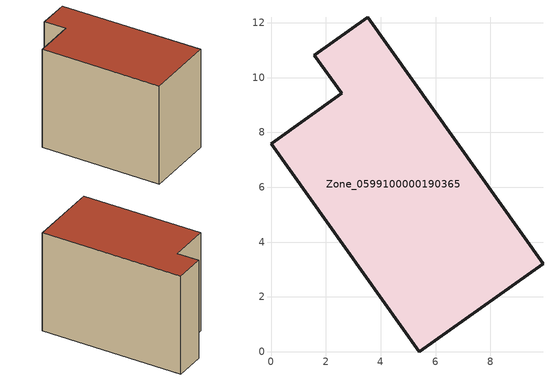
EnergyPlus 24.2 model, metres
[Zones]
Zone_0599100000190365
 floor ground (C_G): 3.52,12.2 9.92,3.22 5.41,0 0,7.6 2.57,9.44 1.58,10.81 z0
 wall outside (C_F): 5.41,0 9.92,3.22 3.52,12.2 1.58,10.81 2.57,9.44 0,7.6 5.41,0 z0:7.89
 roof outside (C_R): 9.92,3.22 3.52,12.2 1.58,10.81 2.57,9.44 0,7.6 5.41,0 z7.89
[BUILDING]
Pand.0599100000190365: North Axis=0; Terrain=City; Loads Convergence Tolerance Value=0.04; Temperature Convergence Tolerance Value=0.4; Solar Distribution=FullExterior; Maximum Number of Warmup Days=25; Minimum Number of Warmup Days=1
[Site:Location]
Rotterdam.The.Hague.AP_ZH_NLD Design_Conditions: Latitude=51.96; Longitude=4.45; Time Zone=1; Elevation=-4.5
[SITE:GROUNDTEMPERATURE:BUILDINGSURFACE]
18, 18, 18, 18, 18, 18, 18, 18, 18, 18, 18, 18
[MATERIAL] Thermal Absorptance=0.9; Solar Absorptance=0.7; Visible Absorptance=0.7
Name | Roughness | Thickness | Conductivity | Density | Specific Heat
G.TI.1975-1991 | MediumSmooth | 0.15 | 0.288461 | 540 | 1210
F.TI.1975-1991 | Rough | 0.3 | 0.230769 | 1920 | 840
R.TI.1975-1991 | MediumRough | 0.2 | 0.153846 | 1500 | 1000
[CONSTRUCTION]
C_G: G.TI.1975-1991
C_F: F.TI.1975-1991
C_R: R.TI.1975-1991
[ZONE]
Zone_0599100000190365: Type=1; Multiplier=1; Ceiling Height=Autocalculate; Volume=Autocalculate; Floor Area=autocalculate; Part of Total Floor Area=Yes
[ZONEINFILTRATION:DESIGNFLOWRATE]
Infil_Zone_0599100000190365: Zone or ZoneList or Space or SpaceList=Zone_0599100000190365; Schedule=AlwaysOn; Design Flow Rate Calculation Method=Flow/Area; Flow Rate per Floor Area=0.003; Constant Term Coefficient=1; Temperature Term Coefficient=0; Velocity Term Coefficient=0; Velocity Squared Term Coefficient=0
[HVACTEMPLATE:ZONE:IDEALLOADSAIRSYSTEM]
Zone_0599100000190365: Maximum Heating Supply Air Temperature=50; Minimum Cooling Supply Air Temperature=13; Maximum Heating Supply Air Humidity Ratio=0.0156; Minimum Cooling Supply Air Humidity Ratio=0.0077; Heating Limit=NoLimit; Cooling Limit=NoLimit; Dehumidification Control Type=ConstantSensibleHeatRatio; Cooling Sensible Heat Ratio=0.7; Dehumidification Setpoint=60; Humidification Control Type=None; Humidification Setpoint=30; Outdoor Air Method=None; Outdoor Air Flow Rate per Person=0.00944; Outdoor Air Flow Rate per Zone Floor Area=0; Outdoor Air Flow Rate per Zone=0; Demand Controlled Ventilation Type=None; Outdoor Air Economizer Type=NoEconomizer; Heat Recovery Type=None; Sensible Heat Recovery Effectiveness=0.7; Latent Heat Recovery Effectiveness=0.65
[ZONECONTROL:THERMOSTAT]
ThermostatControl_Zone_0599100000190365: Zone or ZoneList=Zone_0599100000190365; Control Type Schedule=DualSetpointControlType; Control 1=Thermostat_Zone_0599100000190365; Temperature Difference Between Cutout And Setpoint=0
[THERMOSTATSETPOINT:DUALSETPOINT]
Thermostat_Zone_0599100000190365: Heating Setpoint Temperature Schedule=HeatingSetpoint_Zone_0599100000190365; Cooling Setpoint Temperature Schedule=CoolingSetpoint_Zone_0599100000190365
[SCHEDULE:COMPACT]
HeatingSetpoint_Zone_0599100000190365: Through: 12/31, For: AllDays, Until: 24:00, 21
CoolingSetpoint_Zone_0599100000190365: Through: 12/31, For: AllDays, Until: 24:00, 24
DualSetpointControlType: Through: 12/31, For: AllDays, Until: 24:00, 4
AlwaysOn: Through: 12/31, For: AllDays, Until: 24:00, 1
